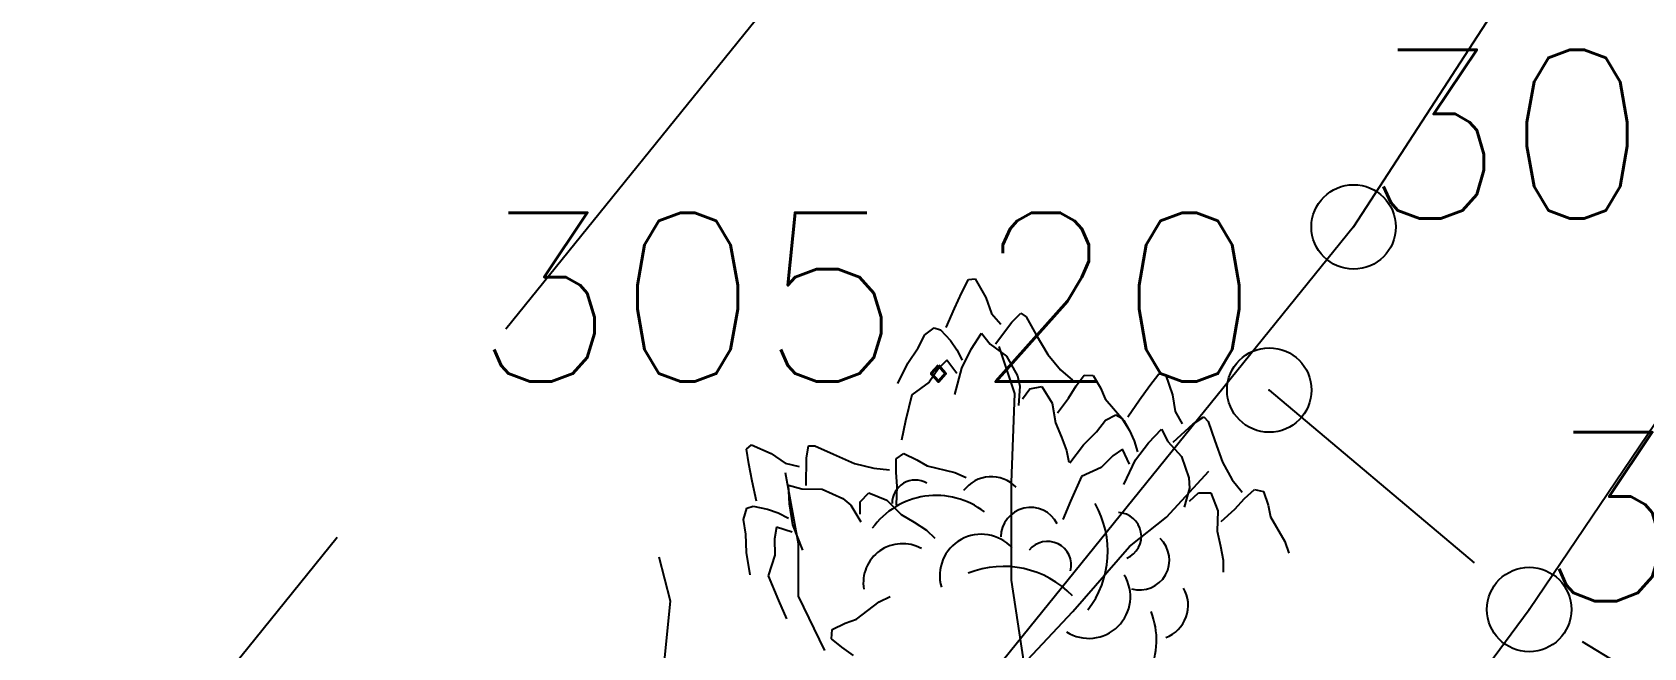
# Model space of a CAD drawing. Header units: millimetres. Extents: x 524954 to 526204, y 9523489 to 9524010.
# Drawn here: x 525986.86 to 525996.41, y 9523841.85 to 9523845.5 of the extents above; entities that cross this region are included whole.
import ezdxf
from ezdxf.enums import TextEntityAlignment as Align

# ---------------------------------------------------------------- set-up
doc = ezdxf.new("R2010")
doc.units = ezdxf.units.MM
doc.header["$PDMODE"] = 32
doc.header["$PDSIZE"] = 0.5
for name, pattern in [('ACAD_ISO12W100', [21, 12, -3, 0, -3, 0, -3]), ('AXES2', [28.575, 19.05, -3.175, 3.175, -3.175]), ('CACHE2', [4.7625, 3.175, -1.5875])]:
    doc.linetypes.add(name, pattern=pattern)
for name, color, linetype in [('Arbre', 34, 'ACAD_ISO12W100'), ('Axe_Route_Existante', 1, 'AXES2'), ('Bord_Route_Existante', 6, 'Continuous'), ('Borde_Piste', 7, 'CACHE2'), ('TopoAlt', 3, 'Continuous'), ('TOPOJIS', 7, 'Continuous')]:
    doc.layers.add(name, color=color, linetype=linetype)
doc.layers.add('Bord_Route_Existante_POLY3D', color=6, linetype='Continuous', plot=False)
doc.layers.add('Trottoir', color=7, linetype='Continuous', true_color=0xff6666)
doc.styles.add('Simplex 1.0', font='Simplex.shx', dxfattribs={"width": 0.99, "height": 1})

# ---------------------------------------------------------------- blocks, each defined once
blk = doc.blocks.new('TCPOINT M')
at = {"color": 0}
blk.add_point((0, 0), dxfattribs=at)
at = {"layer": 'TopoAlt', "style": 'Simplex 1.0', "width": 0.99}
blk.add_attdef('ALT', (0.15, 0.15), '', height=1, dxfattribs=at)
blk = doc.blocks.new('v088')
at = {"color": 3, "linetype": 'Continuous'}
for p, q in [((-0.0686, 12.2238), (-0.0239, 12.3184)), ((-0.0239, 12.3184), (0.0161, 12.3965)), ((0.0161, 12.3965), (0.0546, 12.3999)), ((0.0546, 12.3999), (0.1184, 12.2906)), ((-0.1179, 12.1126), (-0.0686, 12.2238)), ((0.1184, 12.2906), (0.1522, 12.1952)), ((0.1522, 12.1952), (0.2074, 12.1313)), ((0.1746, 12.0155), (0.2717, 12.1435)), ((0.2717, 12.1435), (0.3242, 12.1966)), ((0.3242, 12.1966), (0.3557, 12.1751)), ((0.3557, 12.1751), (0.415, 12.0689)), ((-0.2828, 11.9912), (-0.2428, 12.0693)), ((-0.2428, 12.0693), (-0.1881, 12.111)), ((-0.1881, 12.111), (-0.1505, 12.0986)), ((-0.1505, 12.0986), (-0.0915, 12.0354)), ((-0.0915, 12.0354), (-0.0536, 11.98)), ((0.0317, 11.9844), (0.0922, 12.0781)), ((0.0922, 12.0781), (0.1437, 12.0135)), ((0.415, 12.0689), (0.4841, 11.9528)), ((-0.344, 11.9013), (-0.2828, 11.9912)), ((-0.0536, 11.98), (-0.0225, 11.9193)), ((-0.0252, 11.8718), (0.0317, 11.9844)), ((0.1437, 12.0135), (0.2395, 11.9416)), ((0.2395, 11.9416), (0.3048, 11.8248)), ((0.4841, 11.9528), (0.5601, 11.8616)), ((-0.4033, 11.7804), (-0.344, 11.9013)), ((-0.1618, 11.8694), (-0.2169, 11.7884)), ((-0.1123, 11.9179), (-0.1618, 11.8694)), ((-0.0542, 11.8389), (-0.1123, 11.9179)), ((-0.066, 11.7153), (-0.0252, 11.8718)), ((0.5601, 11.8616), (0.6304, 11.8005)), ((1.0886, 11.7676), (1.1424, 11.8368)), ((1.1424, 11.8368), (1.1809, 11.833)), ((1.1809, 11.833), (1.2232, 11.7138)), ((-0.2169, 11.7884), (-0.3202, 11.714)), ((0.3048, 11.8248), (0.32, 11.7651)), ((0.32, 11.7651), (0.3106, 11.6498)), ((0.3344, 11.6895), (0.378, 11.7487)), ((0.378, 11.7487), (0.4498, 11.7623)), ((0.4498, 11.7623), (0.5114, 11.6644)), ((0.6075, 11.6944), (0.6527, 11.7656)), ((0.6527, 11.7656), (0.6994, 11.8293)), ((0.6994, 11.8293), (0.7544, 11.828)), ((0.7544, 11.828), (0.796, 11.7537)), ((0.796, 11.7537), (0.824, 11.6885)), ((1.027, 11.683), (1.0886, 11.7676)), ((-0.3202, 11.714), (-0.3572, 11.5582)), ((0.5114, 11.6644), (0.5299, 11.5465)), ((0.5418, 11.6075), (0.6075, 11.6944)), ((0.824, 11.6885), (0.9344, 11.5607)), ((0.9578, 11.583), (1.027, 11.683)), ((1.2232, 11.7138), (1.2386, 11.6137)), ((-0.3572, 11.5582), (-0.3824, 11.4437)), ((0.5299, 11.5465), (0.5653, 11.4632)), ((0.7732, 11.4945), (0.827, 11.5637)), ((0.827, 11.5637), (0.8886, 11.5945)), ((0.8886, 11.5945), (0.9232, 11.5753)), ((0.9232, 11.5753), (0.9693, 11.5022)), ((0.9344, 11.5607), (0.97, 11.497)), ((1.2386, 11.6137), (1.2809, 11.5407)), ((1.3463, 11.5407), (1.4079, 11.583)), ((1.4079, 11.583), (1.4348, 11.556)), ((1.4348, 11.556), (1.4733, 11.4406)), ((0.5653, 11.4632), (0.5962, 11.3829)), ((0.6962, 11.4176), (0.7732, 11.4945)), ((0.9693, 11.5022), (0.9963, 11.4406)), ((1.0809, 11.4291), (1.1578, 11.5099)), ((1.1578, 11.5099), (1.1963, 11.4368)), ((1.2271, 11.433), (1.3463, 11.5407)), ((-1.2987, 11.3921), (-1.2695, 11.4174)), ((-1.2853, 11.3054), (-1.2987, 11.3921)), ((-1.2695, 11.4174), (-1.1537, 11.3664)), ((-1.1537, 11.3664), (-1.0704, 11.3089)), ((-0.9434, 11.3371), (-0.9319, 11.4109)), ((-0.9319, 11.4109), (-0.8938, 11.412)), ((-0.8938, 11.412), (-0.7835, 11.3608)), ((-0.7835, 11.3608), (-0.6595, 11.3072)), ((-0.4126, 11.3334), (-0.3673, 11.3647)), ((-0.3673, 11.3647), (-0.2901, 11.3288)), ((0.5962, 11.3829), (0.6091, 11.3149)), ((0.6155, 11.3099), (0.6962, 11.4176)), ((0.927, 11.3906), (0.8693, 11.3522)), ((0.9693, 11.3022), (0.927, 11.3906)), ((0.9963, 11.4406), (1.0155, 11.3753)), ((1.004, 11.3291), (1.0809, 11.4291)), ((1.1963, 11.4368), (1.2771, 11.3483)), ((1.4733, 11.4406), (1.5194, 11.3137)), ((-1.266, 11.2026), (-1.2853, 11.3054)), ((-1.0704, 11.3089), (-0.9882, 11.2895)), ((-0.9469, 11.1764), (-0.9434, 11.3371)), ((-0.6595, 11.3072), (-0.5444, 11.2779)), ((-0.5444, 11.2779), (-0.4516, 11.2697)), ((-0.4131, 11.2545), (-0.4126, 11.3334)), ((-0.2901, 11.3288), (-0.2291, 11.2925)), ((-0.2291, 11.2925), (-0.0648, 11.2537)), ((0.8001, 11.2829), (0.6847, 11.2291)), ((0.8693, 11.3522), (0.8001, 11.2829)), ((0.9347, 11.1829), (1.004, 11.3291)), ((1.2771, 11.3483), (1.3194, 11.2214)), ((1.5194, 11.3137), (1.5771, 11.2099)), ((-1.2408, 11.0836), (-1.266, 11.2026)), ((-1.0503, 11.1789), (-0.9708, 11.1567)), ((-1.0444, 11.0675), (-1.0503, 11.1789)), ((-0.4079, 11.1703), (-0.4131, 11.2545)), ((-0.4102, 11.0614), (-0.4079, 11.1703)), ((-0.0648, 11.2537), (0.0014, 11.223)), ((0.6847, 11.2291), (0.6193, 11.0829)), ((1.3194, 11.2214), (1.3232, 11.1598)), ((1.5771, 11.2099), (1.6348, 11.1368)), ((-0.9708, 11.1567), (-0.851, 11.1547)), ((-0.851, 11.1547), (-0.7296, 11.0984)), ((-0.7296, 11.0984), (-0.6822, 11.0589)), ((-0.6263, 11.0061), (-0.6257, 11.0796)), ((-0.6257, 11.0796), (-0.5755, 11.1328)), ((-0.5755, 11.1328), (-0.4682, 11.0896)), ((-0.4682, 11.0896), (-0.3841, 11.005)), ((0.6193, 11.0829), (0.5731, 10.9752)), ((1.3232, 11.1598), (1.2925, 11.0483)), ((1.3232, 11.0829), (1.3771, 11.1329)), ((1.3771, 11.1329), (1.4502, 11.1329)), ((1.4502, 11.1329), (1.4925, 11.0252)), ((1.5925, 11.0368), (1.6502, 11.0983)), ((1.6502, 11.0983), (1.7079, 11.1522)), ((1.7079, 11.1522), (1.7617, 11.1406)), ((1.7617, 11.1406), (1.7887, 11.0598)), ((-1.3166, 10.9752), (-1.2967, 11.0411)), ((-1.3032, 10.8885), (-1.3166, 10.9752)), ((-1.2967, 11.0411), (-1.2589, 11.0531)), ((-1.2589, 11.0531), (-1.1741, 11.0365)), ((-1.1741, 11.0365), (-1.1109, 11.0139)), ((-1.1109, 11.0139), (-1.0501, 10.983)), ((-1.0245, 10.9429), (-1.0444, 11.0675)), ((-0.6822, 11.0589), (-0.6222, 10.96)), ((-0.3841, 11.005), (-0.3065, 10.9583)), ((1.4925, 11.0252), (1.4886, 10.906)), ((1.5117, 10.9637), (1.5925, 11.0368)), ((1.7887, 11.0598), (1.8041, 10.9906)), ((1.8041, 10.9906), (1.8887, 10.8444)), ((-1.3, 10.7798), (-1.3032, 10.8885)), ((-1.122, 10.9292), (-1.1336, 10.8608)), ((-1.0286, 10.8992), (-1.122, 10.9292)), ((-0.9657, 10.7922), (-1.0245, 10.9429)), ((-0.3065, 10.9583), (-0.2344, 10.9114)), ((-0.2344, 10.9114), (-0.1841, 10.8638)), ((1.4886, 10.906), (1.5079, 10.8175)), ((-1.1336, 10.8608), (-1.1308, 10.7629)), ((1.5079, 10.8175), (1.5233, 10.7329)), ((1.8887, 10.8444), (1.9118, 10.7752)), ((-1.2771, 10.6471), (-1.3, 10.7798)), ((-1.1308, 10.7629), (-1.1708, 10.642)), ((1.5233, 10.7329), (1.5233, 10.6636)), ((-1.1708, 10.642), (-1.1094, 10.4942)), ((-0.514, 10.4875), (-0.4484, 10.5194)), ((-1.1094, 10.4942), (-1.0628, 10.3867)), ((-0.648, 10.3846), (-0.514, 10.4875)), ((-0.7957, 10.2682), (-0.7912, 10.3231)), ((-0.7912, 10.3231), (-0.7146, 10.3603)), ((-0.7146, 10.3603), (-0.648, 10.3846)), ((-0.7348, 10.218), (-0.7957, 10.2682)), ((-0.6662, 10.1688), (-0.7348, 10.218))]:
    blk.add_line(p, q, dxfattribs=at)
at = {"linetype": 'Continuous'}
for p, q in [((0.2897, 11.7219), (0.1969, 11.9998)), ((0.2697, 11.1929), (0.2897, 11.7219)), ((1.1882, 10.9882), (1.4374, 11.2608)), ((-0.9914, 10.8307), (-1.0686, 11.252)), ((0.2693, 10.6145), (0.2697, 11.1929)), ((0.9679, 10.8157), (1.1882, 10.9882)), ((-0.9911, 10.5198), (-0.9914, 10.8307)), ((0.6339, 10.4293), (0.9679, 10.8157)), ((-1.7492, 10.4915), (-1.8168, 10.7513)), ((0.3448, 10.1217), (0.2693, 10.6145)), ((-0.8352, 10.1996), (-0.9911, 10.5198)), ((-1.8059, 9.9306), (-1.7492, 10.4915)), ((0.3358, 10.1122), (0.6339, 10.4293))]:
    blk.add_line(p, q, dxfattribs=at)
at = {"color": 3, "linetype": 'Continuous'}
for centre, major_axis, start_param, end_param in [((-0.3005, 11.0717), (0.0964, 0.0964), 0.254619, 2.377018), ((0.1501, 11.0237), (0.1445, 0.1445), 6.263619, 7.998733), ((-0.1756, 10.6509), (0.3298, 0.3298), 0.12682, 1.733702), ((0.3829, 10.8698), (-0.1246, 0.1246), 4.396235, 7.060094), ((0.2754, 10.7857), (0.3995, 0.3995), 4.836335, 6.022049), ((0.8987, 10.8757), (0.099, 0.099), 4.31771, 7.031286), ((0.0911, 10.6412), (0.1741, 0.1741), 6.236163, 8.918901), ((-0.3757, 10.5998), (0.1641, 0.1641), 0.282297, 2.520721), ((0.4834, 10.7051), (-0.099, 0.099), 3.680741, 6.394318), ((1.0287, 10.7332), (-0.1246, 0.1246), 2.081137, 4.744996), ((0.2226, 10.1318), (-0.3995, 0.3995), 4.689978, 5.875693), ((0.7276, 10.5169), (-0.1741, 0.1741), 1.793126, 4.475865), ((1.1114, 10.4666), (-0.1445, 0.1445), 2.713295, 4.448408), ((0.6623, 10.2582), (-0.3298, 0.3298), 2.69514, 4.302022)]:
    blk.add_ellipse(centre, major_axis=major_axis, ratio=1, start_param=start_param, end_param=end_param, dxfattribs=at)

msp = doc.modelspace()

# ---------------------------------------------------------------- linework, layer by layer
at = {"layer": 'Axe_Route_Existante', "ltscale": 0.5, "flags": 128}
msp.add_lwpolyline([(525586.6994, 9523773.0043), (525594.4376, 9523777.1057), (525618.2229, 9523789.4065), (525625.0129, 9523793.7296), (525631.5954, 9523797.5958), (525637.6323, 9523800.898), (525652.7907, 9523807.4205), (525669.1057, 9523811.8233), (525685.9787, 9523814.8844), (525693.0882, 9523815.6537), (525707.4543, 9523816.6941), (525717.0394, 9523816.8402), (525725.2968, 9523816.6435), (525729.6978, 9523816.3778), (525741.4061, 9523815.1773), (525741.8403, 9523815.1171), (525749.6993, 9523813.8772), (525775.145, 9523809.3024), (525803.4219, 9523804.2013), (525817.048, 9523801.6819), (525827.8514, 9523799.7712), (525839.0562, 9523798.4289), (525854.6501, 9523797.3762), (525870.1716, 9523796.8141), (525884.2075, 9523797.0198), (525899.003, 9523797.7886), (525917.1249, 9523799.7726), (525932.3412, 9523803.1557), (525937.7466, 9523804.8091), (525941.8028, 9523806.2559), (525947.1408, 9523808.7683), (525964.848, 9523819.1976), (525980.5409, 9523832.4534), (525991.8174, 9523846.4015), (526001.8958, 9523863.645), (526032.9685, 9523917.4722), (526051.5301, 9523951.6341), (526076.2594, 9523995.1882)], dxfattribs=at)
at = {"layer": 'Bord_Route_Existante', "flags": 128}
msp.add_lwpolyline([(526005.0456, 9523861.9289), (525996.6002, 9523847.2988), (525994.6891, 9523844.3471), (525983.2771, 9523830.2324), (525967.1047, 9523816.393), (525948.4204, 9523805.5442), (525945.8857, 9523804.2199), (525940.9109, 9523802.1372), (525933.0595, 9523799.7422), (525917.724, 9523796.3006), (525910.579, 9523795.3725), (525899.1904, 9523794.3699), (525884.152, 9523793.467), (525869.8822, 9523793.2061)], dxfattribs=at)
at = {"layer": 'Bord_Route_Existante_POLY3D'}
msp.add_polyline3d([(526013.3851, 9523876.8036, 307.75), (526006.1912, 9523863.8421, 306.89), (526005.0456, 9523861.9289, 306.73), (525996.6002, 9523847.2988, 305.51), (525994.6891, 9523844.3471, 305.26), (525983.2771, 9523830.2324, 304.05), (525967.1047, 9523816.393, 302.57), (525948.4204, 9523805.5442, 301.06), (525945.8857, 9523804.2199, 300.87), (525940.9109, 9523802.1372, 300.45), (525933.0595, 9523799.7422, 299.83), (525917.724, 9523796.3006, 298.79), (525915.0677, 9523795.8845, 298.64), (525910.579, 9523795.3725, 298.26), (525899.1904, 9523794.3699, 297.34), (525884.152, 9523793.467, 296.28), (525869.8822, 9523793.2061, 295.29)], dxfattribs=at)
at = {"layer": 'Borde_Piste', "ltscale": 0.5, "elevation": 305.2, "flags": 128}
msp.add_lwpolyline([(525994.1897, 9523843.3807), (525995.7286, 9523842.0812), (525998.1772, 9523840.5961), (526000.5782, 9523839.0663)], dxfattribs=at)
at = {"layer": 'Trottoir', "flags": 128}
msp.add_lwpolyline([(525946.48, 9523802.409), (525949.133, 9523803.6844), (525950.9987, 9523804.5063), (525954.5766, 9523806.2882), (525957.242, 9523807.5023), (525959.8492, 9523809.1948), (525964.162, 9523811.9004), (525967.2245, 9523814.173), (525972.398, 9523817.5928), (525974.8335, 9523819.5732), (525977.0493, 9523821.4634), (525979.3258, 9523823.4051), (525979.3258, 9523823.4051), (525981.3658, 9523825.3518), (525983.7329, 9523827.5441), (525985.5474, 9523829.4189), (525989.7508, 9523834.1818), (525992.3743, 9523837.5457), (525995.7286, 9523842.0812), (525998.3836, 9523846.0099), (526006.9397, 9523861.0255), (526013.7832, 9523873.0958)], dxfattribs=at)

# ---------------------------------------------------------------- block references
at = {"layer": 'Arbre'}
msp.add_blockref('v088', (525992.3935, 9523831.6394, 609), dxfattribs=at)
at = {"layer": 'TOPOJIS'}
ref = msp.add_blockref('TCPOINT M', (525994.6891, 9523844.3471, 305.26), dxfattribs=at)
ref.add_attrib('ALT', '305.26', (525994.7391, 9523844.3971, 305.26), dxfattribs={"layer": 'TopoAlt', "height": 1, "style": 'Simplex 1.0', "width": 0.99})
ref = msp.add_blockref('TCPOINT M', (525994.1897, 9523843.3807, 305.2), dxfattribs=at)
ref.add_attrib('ALT', '305.20', dxfattribs={"layer": 'TopoAlt', "height": 1, "style": 'Simplex 1.0', "width": 0.99}).set_placement((525994.1397, 9523843.4307, 305.2), align=Align.RIGHT)
ref = msp.add_blockref('TCPOINT M', (525995.7286, 9523842.0812, 305.32), dxfattribs=at)
ref.add_attrib('ALT', '305.32', (525995.7786, 9523842.1312, 305.32), dxfattribs={"layer": 'TopoAlt', "height": 1, "style": 'Simplex 1.0', "width": 0.99})

doc.saveas('drawing.dxf')
